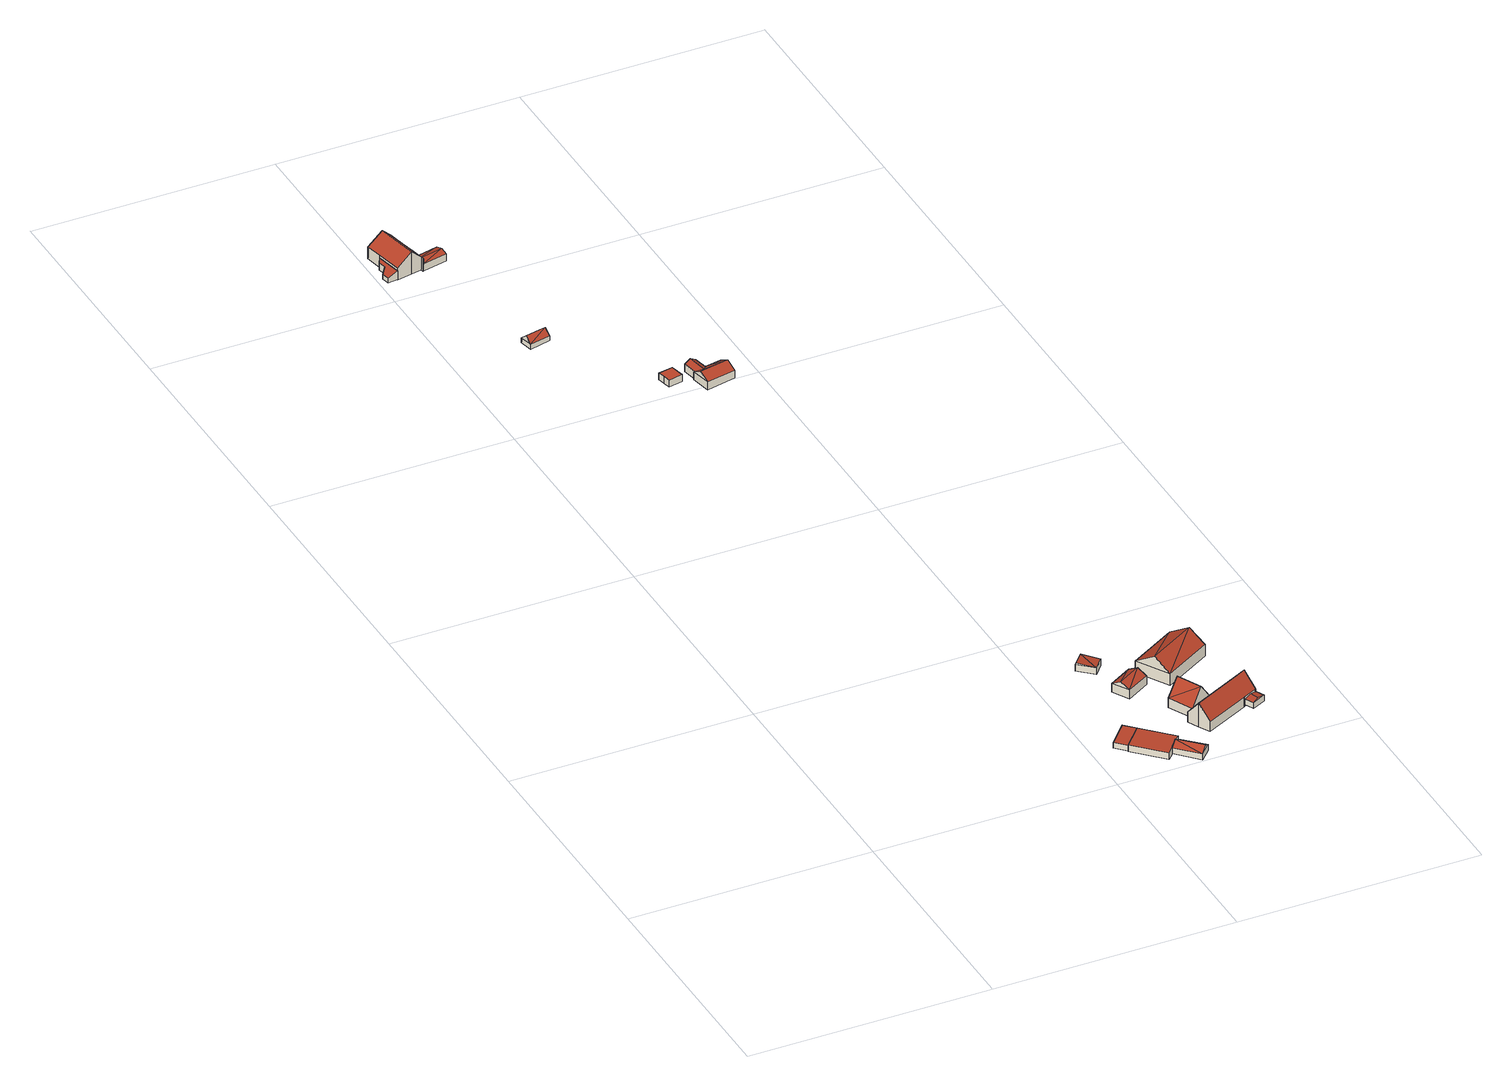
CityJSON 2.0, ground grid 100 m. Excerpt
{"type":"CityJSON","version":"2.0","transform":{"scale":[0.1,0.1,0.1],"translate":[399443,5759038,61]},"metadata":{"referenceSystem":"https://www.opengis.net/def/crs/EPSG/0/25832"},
"CityObjects":{
"building1":{"type":"Building","attributes":{"Gemeindeschluessel":"05515000","Geometrietyp2DReferenz":"3000","function":"31001_2460","roofType":"2100","measuredHeight":3.84},"geometry":[{"type":"Solid","lod":"2","boundaries":[[[[0,1,2,3]],[[4,5,1,0]],[[6,7,5,4]],[[3,2,7,6]],[[4,0,3,6]],[[1,5,7,2]]]],"semantics":{"surfaces":[{"type":"WallSurface"},{"type":"RoofSurface"},{"type":"GroundSurface"}],"values":[[0,0,0,0,1,2]]}}]},
"building2":{"type":"Building","attributes":{"Gemeindeschluessel":"05515000","Geometrietyp2DReferenz":"3000","function":"51009_1610","roofType":"2100","measuredHeight":3.78},"geometry":[{"type":"Solid","lod":"2","boundaries":[[[[8,9,10,11]],[[12,13,9,8]],[[14,15,13,12]],[[16,17,15,14]],[[18,19,17,16]],[[11,10,19,18]],[[16,14,12,8,11,18]],[[9,13,15,17,19,10]]]],"semantics":{"surfaces":[{"type":"WallSurface"},{"type":"RoofSurface"},{"type":"GroundSurface"}],"values":[[0,0,0,0,0,0,1,2]]}}]},
"building3":{"type":"Building","attributes":{"Gemeindeschluessel":"05515000","Geometrietyp2DReferenz":"3000","function":"31001_2700","roofType":"2100","measuredHeight":4.07},"geometry":[{"type":"Solid","lod":"2","boundaries":[[[[4,20,21,22]],[[23,24,20,4]],[[25,26,24,23]],[[27,28,26,25]],[[29,30,28,27]],[[22,21,30,29]],[[27,25,23,4,22,29]],[[20,24,26,28,30,21]]]],"semantics":{"surfaces":[{"type":"WallSurface"},{"type":"RoofSurface"},{"type":"GroundSurface"}],"values":[[0,0,0,0,0,0,1,2]]}}]},
"building4":{"type":"Building","attributes":{"Gemeindeschluessel":"05515000","Geometrietyp2DReferenz":"3000","function":"31001_2700","roofType":"3100","measuredHeight":4.67},"geometry":[{"type":"Solid","lod":"2","boundaries":[[[[31,32,24,33]],[[34,35,32,31]],[[36,26,35,34]],[[33,24,26,36]],[[31,37,34]],[[36,38,33]],[[37,31,33]],[[33,38,37]],[[34,37,38]],[[38,36,34]],[[32,35,26,24]]]],"semantics":{"surfaces":[{"type":"WallSurface"},{"type":"RoofSurface"},{"type":"GroundSurface"}],"values":[[0,0,0,0,0,0,1,1,1,1,2]]}}]},
"building5":{"type":"Building","attributes":{"Gemeindeschluessel":"05515000","Geometrietyp2DReferenz":"3000","function":"31001_2700","roofType":"3100","measuredHeight":4.31},"geometry":[{"type":"Solid","lod":"2","boundaries":[[[[39,40,41,42]],[[43,44,40,39]],[[45,46,44,43]],[[42,41,46,45]],[[39,47,43]],[[45,48,42]],[[48,47,39]],[[39,42,48]],[[45,43,47]],[[47,48,45]],[[40,44,46,41]]]],"semantics":{"surfaces":[{"type":"WallSurface"},{"type":"RoofSurface"},{"type":"GroundSurface"}],"values":[[0,0,0,0,0,0,1,1,1,1,2]]}}]},
"building6":{"type":"Building","attributes":{"Gemeindeschluessel":"05515000","Geometrietyp2DReferenz":"3000","function":"31001_1000"},"address":[{"country":"Germany","locality":"Münster","thoroughfareNumber":"30","thoroughfareName":"Wittoverstiege"}],"children":["building6-1","building6-2"]},
"building6-1":{"type":"BuildingPart","attributes":{"roofType":"3100","measuredHeight":3.99},"parents":["building6"],"geometry":[{"type":"Solid","lod":"2","boundaries":[[[[49,50,51,52]],[[53,54,50,49]],[[55,56,54,53]],[[52,51,57,58]],[[59,49,60]],[[52,58,60,49]],[[55,53,59]],[[60,55,59]],[[59,53,49]],[[50,54,56,57,51]],[[56,55,58,57]],[[58,55,60]]]],"semantics":{"surfaces":[{"type":"WallSurface"},{"type":"RoofSurface"},{"type":"GroundSurface"},{"type":"ClosureSurface"}],"values":[[0,0,0,0,1,1,1,1,0,2,3,3]]}}]},
"building6-2":{"type":"BuildingPart","attributes":{"roofType":"3100","measuredHeight":9.79},"parents":["building6"],"geometry":[{"type":"Solid","lod":"2","boundaries":[[[[61,62,63,64]],[[65,66,62,61]],[[67,68,66,65]],[[69,70,68,67]],[[71,72,70,69]],[[73,58,57,72,71]],[[74,75,56,55,76]],[[77,78,75,74]],[[79,80,78,77]],[[81,82,80,79]],[[83,84,82,81]],[[64,63,84,83]],[[77,74,76,73,71,69,67,65,79]],[[61,64,83,81,79,65]],[[62,66,68,70,72,57,56,75,78,80,82,84,63]],[[60,58,73,76,55]],[[56,57,58,55]],[[58,60,55]]]],"semantics":{"surfaces":[{"type":"WallSurface"},{"type":"RoofSurface"},{"type":"GroundSurface"},{"type":"ClosureSurface"}],"values":[[0,0,0,0,0,0,0,0,0,0,0,0,1,1,2,0,3,3]]}}]},
"building7":{"type":"Building","attributes":{"Gemeindeschluessel":"05515000","Geometrietyp2DReferenz":"3000","function":"51003_1201","roofType":"3100","measuredHeight":3.74},"geometry":[{"type":"Solid","lod":"2","boundaries":[[[[85,86,87,88]],[[89,90,86,85]],[[91,92,90,89]],[[88,87,92,91]],[[85,93,89]],[[91,94,88]],[[93,85,88]],[[88,94,93]],[[91,89,93]],[[93,94,91]],[[86,90,92,87]]]],"semantics":{"surfaces":[{"type":"WallSurface"},{"type":"RoofSurface"},{"type":"GroundSurface"}],"values":[[0,0,0,0,0,0,1,1,1,1,2]]}}]},
"building8":{"type":"Building","attributes":{"Gemeindeschluessel":"05515000","Geometrietyp2DReferenz":"3000","function":"31001_2460","roofType":"3100","measuredHeight":6.04},"geometry":[{"type":"Solid","lod":"2","boundaries":[[[[95,96,97,98]],[[99,100,96,95]],[[101,102,100,99]],[[98,97,102,101]],[[95,103,99]],[[101,104,98]],[[95,98,104]],[[104,103,95]],[[103,104,101]],[[101,99,103]],[[96,100,102,97]]]],"semantics":{"surfaces":[{"type":"WallSurface"},{"type":"RoofSurface"},{"type":"GroundSurface"}],"values":[[0,0,0,0,0,0,1,1,1,1,2]]}}]},
"building9":{"type":"Building","attributes":{"Gemeindeschluessel":"05515000","Geometrietyp2DReferenz":"3000","function":"31001_2700","roofType":"3100","measuredHeight":11.01},"geometry":[{"type":"Solid","lod":"2","boundaries":[[[[105,106,107,108]],[[109,110,106,105]],[[111,112,110,109]],[[108,107,112,111]],[[105,113,109]],[[111,114,108]],[[114,113,105]],[[105,108,114]],[[111,109,113]],[[113,114,111]],[[106,110,112,107]]]],"semantics":{"surfaces":[{"type":"WallSurface"},{"type":"RoofSurface"},{"type":"GroundSurface"}],"values":[[0,0,0,0,0,0,1,1,1,1,2]]}}]},
"building10":{"type":"Building","attributes":{"Gemeindeschluessel":"05515000","Geometrietyp2DReferenz":"3000","function":"31001_2500","roofType":"1000","measuredHeight":3},"geometry":[{"type":"Solid","lod":"2","boundaries":[[[[115,116,117,118]],[[119,120,116,115]],[[121,122,120,119]],[[123,124,122,121]],[[125,126,124,123]],[[118,117,126,125]],[[123,121,119,115,118,125]],[[116,120,122,124,126,117]]]],"semantics":{"surfaces":[{"type":"WallSurface"},{"type":"RoofSurface"},{"type":"GroundSurface"}],"values":[[0,0,0,0,0,0,1,2]]}}]},
"building11":{"type":"Building","attributes":{"Gemeindeschluessel":"05515000","Geometrietyp2DReferenz":"3000","function":"31001_1000","roofType":"3100","measuredHeight":10.52},"address":[{"country":"Germany","locality":"Münster","thoroughfareNumber":"230","thoroughfareName":"Twerenfeldweg"}],"geometry":[{"type":"Solid","lod":"2","boundaries":[[[[127,128,129,130]],[[131,132,128,127]],[[133,134,132,131]],[[135,136,134,133]],[[137,138,136,135]],[[139,140,138,137]],[[141,142,140,139]],[[143,144,142,141]],[[145,146,144,143]],[[147,148,146,145]],[[149,150,148,147]],[[130,129,150,149]],[[143,141,139,137,135,133,145]],[[131,127,130,149,147,145,133]],[[128,132,134,136,138,140,142,144,146,148,150,129]]]],"semantics":{"surfaces":[{"type":"WallSurface"},{"type":"RoofSurface"},{"type":"GroundSurface"}],"values":[[0,0,0,0,0,0,0,0,0,0,0,0,1,1,2]]}}]},
"building12":{"type":"Building","attributes":{"Gemeindeschluessel":"05515000","Geometrietyp2DReferenz":"3000","function":"31001_2700","roofType":"3100","measuredHeight":10.25},"geometry":[{"type":"Solid","lod":"2","boundaries":[[[[151,152,153,154]],[[155,156,152,151]],[[157,158,156,155]],[[154,153,158,157]],[[151,159,155]],[[157,160,154]],[[151,154,160]],[[160,159,151]],[[159,160,157]],[[157,155,159]],[[152,156,158,153]]]],"semantics":{"surfaces":[{"type":"WallSurface"},{"type":"RoofSurface"},{"type":"GroundSurface"}],"values":[[0,0,0,0,0,0,1,1,1,1,2]]}}]},
"building13":{"type":"Building","attributes":{"Gemeindeschluessel":"05515000","Geometrietyp2DReferenz":"3000","function":"31001_2500","roofType":"5000","measuredHeight":5.79},"address":[{"country":"Germany","locality":"Münster","thoroughfareNumber":"29a","thoroughfareName":"Wittoverstiege"}],"geometry":[{"type":"Solid","lod":"2","boundaries":[[[[161,162,163,164]],[[165,166,162,161]],[[167,168,166,165]],[[169,170,168,167]],[[171,172,170,169]],[[173,174,172,171]],[[175,176,174,173]],[[164,163,176,175]],[[177,175,173]],[[177,173,178]],[[179,177,178]],[[179,178,167]],[[167,165,179]],[[178,173,171,180]],[[171,169,180]],[[180,169,167,178]],[[165,161,179]],[[179,161,164,177]],[[164,175,177]],[[162,166,168,170,172,174,176,163]]]],"semantics":{"surfaces":[{"type":"WallSurface"},{"type":"RoofSurface"},{"type":"GroundSurface"}],"values":[[0,0,0,0,0,0,0,0,1,1,1,1,1,1,0,1,0,1,0,2]]}}]},
"building14":{"type":"Building","attributes":{"Gemeindeschluessel":"05515000","Geometrietyp2DReferenz":"3000","function":"51009_1610","roofType":"5000","measuredHeight":3.19},"geometry":[{"type":"Solid","lod":"2","boundaries":[[[[181,182,183,184]],[[185,186,182,181]],[[187,188,186,185]],[[184,183,188,187]],[[181,189,185]],[[187,190,184]],[[184,190,189,181]],[[185,189,190,187]],[[182,186,188,183]]]],"semantics":{"surfaces":[{"type":"WallSurface"},{"type":"RoofSurface"},{"type":"GroundSurface"}],"values":[[0,0,0,0,1,0,1,1,2]]}}]}
},
"vertices":[
[1161,289,48],[1161,289,10],[1090,218,10],[1090,218,36],[1202,249,48],[1202,249,10],[1130,177,36],[1130,177,10],
[8,4068,67],[8,4068,47],[49,4076,47],[49,4076,85],[1,4101,67],[1,4101,47],[22,4127,78],[22,4127,47],[15,4159,78],[15,4159,47],[27,4181,85],[27,4181,47],
[1202,249,8],[1130,177,8],[1130,177,37],[1315,136,48],[1315,136,8],[1269,94,41],[1269,94,8],[1268,90,41],[1268,90,8],[1243,65,37],[1243,65,8],
[1398,54,34],[1398,54,8],[1315,136,34],[1352,8,34],[1352,8,8],[1269,94,34],[1375,31,54],[1292,115,54],
[369,3538,58],[369,3538,37],[283,3518,37],[283,3518,58],[382,3484,58],[382,3484,37],[295,3463,58],[295,3463,37],[376,3511,80],[289,3491,80],
[254,4169,73],[254,4169,43],[174,4151,43],[174,4151,73],[266,4111,73],[266,4111,43],[163,4088,73],[163,4088,43],[151,4147,43],[151,4147,73],[260,4140,83],[157,4117,83],
[59,4259,128],[59,4259,43],[13,4250,43],[13,4250,95],[78,4263,141],[78,4263,43],[116,4271,104],[116,4271,43],[125,4273,95],[125,4273,43],[137,4215,95],[137,4215,43],[151,4147,96],[159,4087,99],[159,4087,43],[163,4088,96],[157,4099,99],[157,4099,43],[114,4090,141],[114,4090,43],[49,4076,96],[49,4076,43],[27,4181,95],[27,4181,43],
[1215,757,55],[1215,757,26],[1175,711,26],[1175,711,55],[1275,704,55],[1275,704,26],[1236,658,55],[1236,658,26],[1218,755,63],[1178,708,63],
[1278,466,60],[1278,466,22],[1375,523,22],[1375,523,60],[1238,535,60],[1238,535,22],[1335,591,60],[1335,591,22],[1258,500,82],[1355,557,82],
[1385,363,56],[1385,363,15],[1435,261,15],[1435,261,56],[1479,410,56],[1479,410,15],[1528,310,56],[1528,310,15],[1432,386,125],[1482,285,125],
[632,3037,75],[632,3037,45],[638,3008,45],[638,3008,75],[625,3068,75],[625,3068,45],[685,3080,75],[685,3080,45],[691,3049,75],[691,3049,45],[697,3020,75],[697,3020,45],
[1588,339,55],[1588,339,13],[1528,310,13],[1528,310,55],[1653,371,55],[1653,371,13],[1676,323,118],[1676,323,13],[1699,276,55],[1699,276,13],[1698,275,55],[1698,275,13],[1640,247,56],[1640,247,13],[1637,245,55],[1637,245,13],[1454,155,56],[1454,155,13],[1431,202,118],[1431,202,13],[1409,248,57],[1409,248,13],[1435,261,57],[1435,261,13],
[1451,480,72],[1451,480,21],[1649,596,21],[1649,596,72],[1373,613,72],[1373,613,21],[1570,729,72],[1570,729,21],[1416,539,124],[1614,655,124],
[756,2929,80],[756,2929,46],[879,2954,46],[879,2954,80],[740,3012,80],[740,3012,46],[745,3013,80],[745,3013,46],[733,3072,80],[733,3072,46],[781,3082,80],[781,3082,46],[793,3023,80],[793,3023,46],[862,3037,80],[862,3037,46],[871,2996,104],[774,2994,94],[748,2971,104],[757,3077,94],
[1716,237,47],[1716,237,22],[1698,275,22],[1698,275,47],[1659,209,47],[1659,209,22],[1640,247,47],[1640,247,22],[1686,227,53],[1669,261,53]
]}
